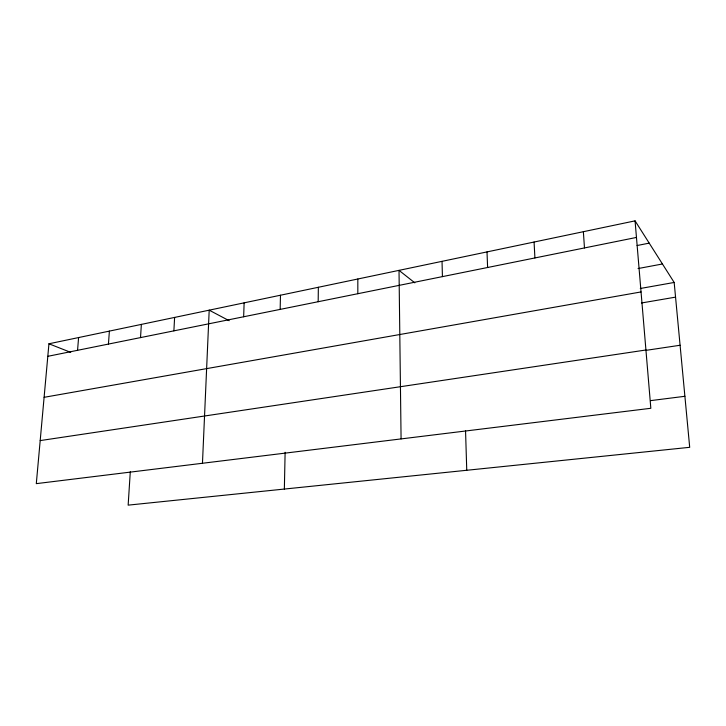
<?xml version="1.0" encoding="UTF-8"?>
<svg xmlns="http://www.w3.org/2000/svg" width="726" height="726" viewBox="0 0 726 726"><rect width="100%" height="100%" fill="white"/><g stroke="black" fill="none" stroke-linecap="round" stroke-linejoin="round"><path stroke-width="1.09" d="M357.827 293.712L357.827 279.002M318.179 301.717L318.351 287.278M284.356 489.052L285.118 452.28M280.154 309.394L280.481 295.219M243.655 316.772L244.127 302.842M202.463 463.27L209.197 310.165L229.162 320.72M173.886 330.856L174.612 317.425M130.29 471.773L128.148 505.142L689.7 447.316L674.173 282.459L635.068 220.858L48.941 343.779L36.3 483.643L650.832 408.284L635.068 220.858M140.526 337.599L141.361 324.395M108.437 344.079L109.39 331.101M77.555 350.313L78.599 337.554M47.807 356.321L636.466 237.438M637.074 245.533L649.207 243.128M638.045 268.556L662.448 263.983M640.278 288.494L674.173 282.459M44.105 397.313L641.049 291.934M641.494 302.978L675.552 297.134M40.193 440.591L645.931 349.996M645.478 350.431L680.09 345.258M650.523 400.634L684.899 396.296M48.941 343.779L70.712 352.373M414.827 282.85L399.019 270.362L401.079 438.912M583.368 231.703L584.475 247.938M534.073 242.039L534.917 257.948M487.01 251.913L487.609 267.504M465.548 430.763L466.754 470.276M442.034 261.342L442.424 276.624"/></g></svg>
